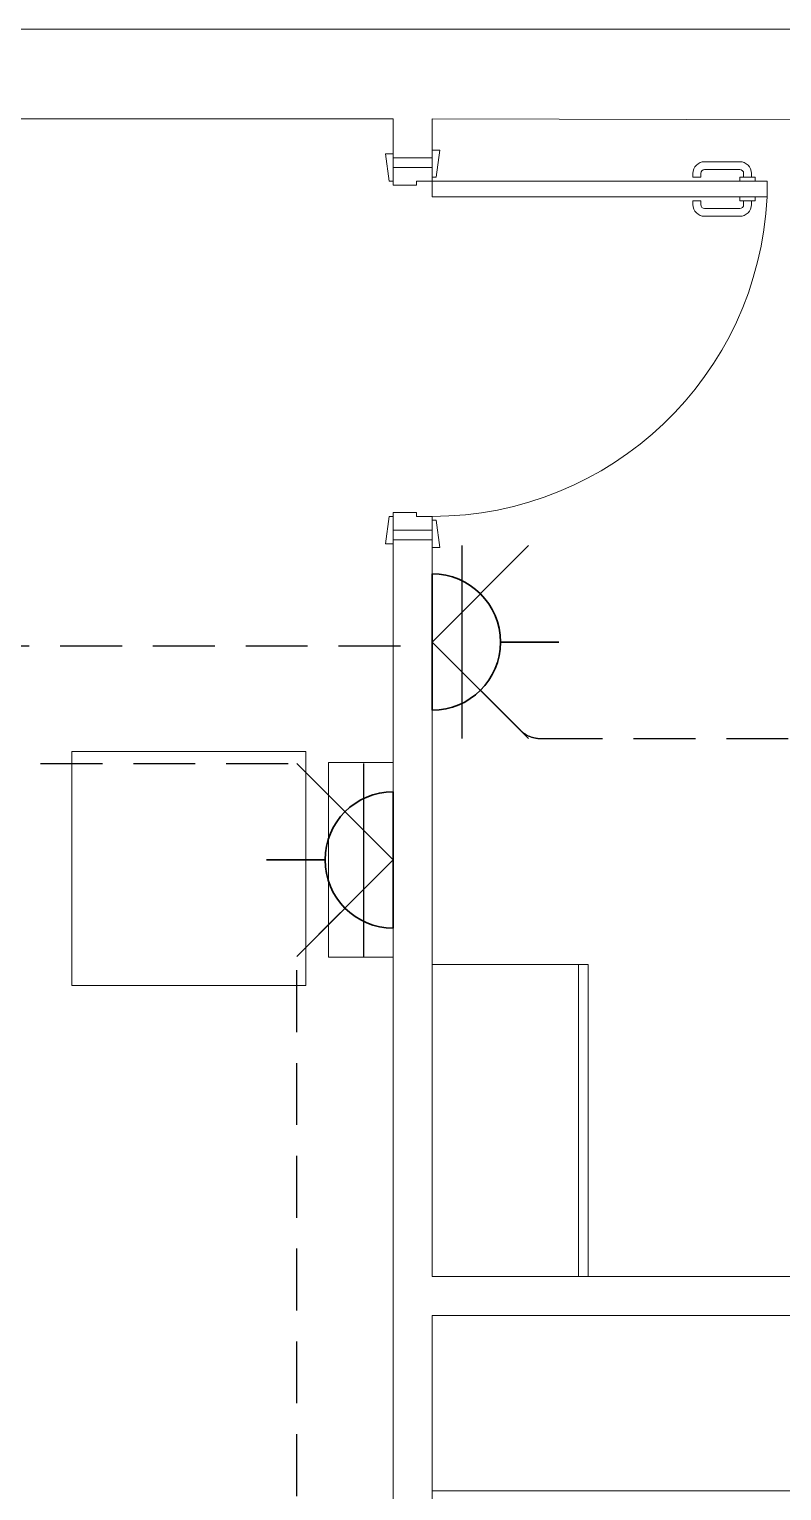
# Model space of a CAD drawing. Header units: inches. Extents: x -12418 to 57169, y -29325 to 19878.
# Drawn here: x 45264 to 47195, y 5053 to 8803 of the extents above; entities that cross this region are included whole.
import ezdxf
from ezdxf.enums import TextEntityAlignment as Align

# ---------------------------------------------------------------- set-up
doc = ezdxf.new("R2010")
doc.units = ezdxf.units.IN
doc.header["$LTSCALE"] = 25
doc.header["$MEASUREMENT"] = 0
doc.linetypes.add('DASHDOT', pattern=[25.4, 12.7, -6.35, 0, -6.35])
doc.linetypes.add('HIDDEN', pattern=[9.525, 6.35, -3.175])
doc.layers.get('0').update_dxf_attribs({"color": 8})
doc.layers.get('Defpoints').update_dxf_attribs({"color": 8})
for name, color, linetype, lineweight in [('00-Ground Floor$0$LOADING', 253, 'Continuous', 5), ('00-Ground Floor$0$Walls', 251, 'Continuous', 5), ('00-Ground Floor$0$Wooden Joinery', 251, 'Continuous', 5), ('E-LITE-CLNG-CNDT', 6, 'DASHDOT', 35), ('E-LITE-EXIT-NUMB', 6, 'Continuous', 25), ('E-POWR-FLOR-CNDT', 6, 'HIDDEN', 25), ('E-POWR-WALL @ 100', 4, 'Continuous', 35)]:
    doc.layers.add(name, color=color, linetype=linetype, lineweight=lineweight)
doc.layers.add('00-Ground Floor$0$Meubles', color=7, linetype='Continuous', lineweight=5, true_color=0xa6b1d3)
doc.styles.add('DC_Simplex', font='SIMPLEX.shx', dxfattribs={"width": 0.7})

# ---------------------------------------------------------------- blocks, each defined once
blk = doc.blocks.new('00-Ground Floor$0$A$C72370EFE')
at = {"layer": '00-Ground Floor$0$Wooden Joinery'}
for p, q in [((-0.01, -0.03), (-0.01, -0.07)), ((0, -0.03), (-0.01, -0.03)), ((0.04, -0.03), (0.05, -0.03)), ((0.05, -0.03), (0.05, -0.07)), ((-0.05, -0.07), (-0.05, -0.16)), ((-0.03, -0.07), (-0.03, -0.16)), ((-0.01, -0.04), (-0.02, -0.04)), ((-0.01, -0.06), (-0.02, -0.06)), ((0, -0.07), (-0.01, -0.07)), ((0.04, -0.07), (0.05, -0.07)), ((0.05, -0.04), (0.06, -0.04)), ((0.05, -0.06), (0.06, -0.06)), ((0.07, -0.07), (0.07, -0.16)), ((0.09, -0.07), (0.09, -0.16)), ((-0.01, -0.17), (-0.02, -0.17)), ((-0.01, -0.17), (-0.01, -0.19)), ((0.05, -0.17), (0.06, -0.17)), ((0.05, -0.17), (0.05, -0.19)), ((-0.01, -0.19), (-0.02, -0.19)), ((0.05, -0.19), (0.06, -0.19))]:
    blk.add_line(p, q, dxfattribs=at)
for centre, radius, start, end in [((-0.02, -0.07), 0.03, 90, 180), ((-0.02, -0.07), 0.01, 90, 180), ((0.06, -0.07), 0.03, 0, 90), ((0.06, -0.07), 0.01, 0, 90), ((-0.02, -0.16), 0.03, 180, 270), ((-0.02, -0.16), 0.01, 180, 270), ((0.06, -0.16), 0.01, 270, 0), ((0.06, -0.16), 0.03, 270, 0)]:
    blk.add_arc(centre, radius, start, end, dxfattribs=at)
blk = doc.blocks.new('00-Ground Floor$0$A$C5DAD61B4')
at = {"layer": '00-Ground Floor$0$Wooden Joinery'}
for points in [[(80, 959.1), (80, 969.1), (10, 979.1), (10, 959.1)], [(940, 959.1), (940, 969.1), (1010, 979.1), (1010, 959.1)], [(70, 859.1), (70, 849.1), (0, 839.1), (0, 859.1)], [(120, 859.1), (120, 0), (80, 0), (80, 859.1)], [(950, 859.1), (950, 849.1), (1020, 839.1), (1020, 859.1)]]:
    blk.add_lwpolyline(points, close=True, dxfattribs=at)
for points in [[(45, 859.1), (45, 959.1), (20, 959.1), (20, 859.1), (45, 859.1)], [(45, 859.1), (80, 859.1), (80, 899.1), (90, 899.1), (90, 959.1), (45, 959.1), (45, 859.1)], [(975, 859.1), (940, 859.1), (940, 899.1), (930, 899.1), (930, 959.1), (975, 959.1), (975, 859.1)], [(975, 859.1), (975, 959.1), (1000, 959.1), (1000, 859.1), (975, 859.1)]]:
    blk.add_lwpolyline(points, dxfattribs=at)
blk.add_arc((80, 859.1), 860, 272.666, 0, dxfattribs=at)
at = {"layer": '00-Ground Floor$0$Wooden Joinery', "xscale": 999.9999999998854, "yscale": 999.9999999998854, "zscale": 999.9999999998854, "rotation": 180}
blk.add_blockref('00-Ground Floor$0$A$C72370EFE', (120, 0), dxfattribs=at)
blk = doc.blocks.new('00-Ground Floor$0$GF21027-P')
at = {"layer": '00-Ground Floor$0$LOADING'}
for p, q in [((0.4, 0.4), (-0.4, 0.4)), ((-0.4, 0.4), (-0.4, 0)), ((0.4, 0), (0.4, 0.4)), ((-0.4, 0.025), (0.4, 0.025)), ((-0.4, 0), (0.4, 0))]:
    blk.add_line(p, q, dxfattribs=at)
blk = doc.blocks.new('00-Ground Floor$0$SHOULDER WHEEL')
at = {"layer": '00-Ground Floor$0$Meubles', "elevation": 0}
for points in [[(-946167.7, -380007.7), (-945567.5, -380007.7), (-945567.5, -380607.7), (-946167.7, -380607.7)], [(-946392.1, -380080), (-946225.5, -380080), (-946225.5, -380579.6), (-946392.1, -380579.6)]]:
    blk.add_lwpolyline(points, close=True, dxfattribs=at)
blk = doc.blocks.new('00-Ground Floor')
at = {"layer": '00-Ground Floor$0$Walls'}
for p, q in [((48367.4, 8802.6, 0), (45217.9, 8802.6, 0)), ((45217.9, 8572.6, 0), (46197.9, 8572.6, 0)), ((46197.9, 8472.6, 0), (46197.9, 8572.6, 0)), ((46297.9, 8472.6, 0), (46297.9, 8572.6, 0)), ((46297.9, 8572.6, 0), (48370.6, 8567.5)), ((46197.9, 8472.6, 0), (46297.9, 8472.6, 0)), ((46197.9, 7492.6, 0), (46297.9, 7492.6, 0)), ((46197.9, 5002.6, 0), (46197.9, 7492.6, 0)), ((46297.9, 5602.6, 0), (46297.9, 7492.6, 0)), ((46297.9, 5602.6, 0), (48817.9, 5602.6, 0)), ((46297.9, 5602.6, 0), (48817.9, 5602.6, 0)), ((46297.9, 5002.6, 0), (46297.9, 5502.6, 0)), ((46297.9, 5502.6, 0), (48817.9, 5502.6, 0)), ((46297.9, 5502.6, 0), (48817.9, 5502.6, 0))]:
    blk.add_line(p, q, dxfattribs=at)
at = {"layer": '00-Ground Floor$0$Wooden Joinery'}
blk.add_line((46297.9, 5052.6, 0), (48817.9, 5052.6, 0), dxfattribs=at)
at = {"layer": '00-Ground Floor$0$LOADING', "rotation": 180}
blk.add_blockref('00-Ground Floor$0$SHOULDER WHEEL', (-900194.1, -373658.6), dxfattribs=at)
at = {"layer": '00-Ground Floor$0$LOADING', "color": 1, "xscale": -1000, "yscale": 1000, "zscale": 1000, "rotation": 89.99999997908817}
blk.add_blockref('00-Ground Floor$0$GF21027-P', (46697.9, 6002.6, 0), dxfattribs=at)
at = {"layer": '00-Ground Floor$0$Wooden Joinery', "xscale": -1, "rotation": 90}
blk.add_blockref('00-Ground Floor$0$A$C5DAD61B4', (47157, 8492.6, 0), dxfattribs=at)
blk = doc.blocks.new('*U47')
blk.add_line((0, 1.75), (0, 3.25))
blk.add_lwpolyline([(1.75, 0, 1), (-1.75, 0)], format="xyb", close=True)
at = {"layer": 'Defpoints'}
for p, q in [((-2.475, 2.475), (0, 0)), ((2.475, 2.475), (0, 0)), ((-2.475, 0.758), (2.475, 0.758))]:
    blk.add_line(p, q, dxfattribs=at)
at = {"layer": 'E-LITE-EXIT-NUMB', "style": 'DC_Simplex', "width": 0.7, "flags": 8}
blk.add_attdef('TYPE', text='', height=2, rotation=360, dxfattribs=at).set_placement((-2.682, 5.238), align=Align.RIGHT)
blk.add_attdef('CIRCUIT', (2.682, 5.238), '', height=2, rotation=360, dxfattribs=at)
blk = doc.blocks.new('*U53')
blk.add_line((0, -1.75), (0, -3.25))
blk.add_lwpolyline([(-1.75, 0, 1), (1.75, 0)], format="xyb", close=True)
at = {"layer": 'Defpoints'}
for p, q in [((-2.475, -2.475), (0, 0)), ((2.475, -2.475), (0, 0)), ((2.475, -0.758), (-2.475, -0.758))]:
    blk.add_line(p, q, dxfattribs=at)
at = {"layer": 'E-LITE-EXIT-NUMB', "style": 'DC_Simplex', "width": 0.7, "flags": 8}
blk.add_attdef('TYPE', text='', height=2, rotation=360, dxfattribs=at).set_placement((-2.682, 5.238), align=Align.RIGHT)
blk.add_attdef('CIRCUIT', (2.682, 5.238), '', height=2, rotation=360, dxfattribs=at)

msp = doc.modelspace()

# ---------------------------------------------------------------- linework, layer by layer
at = {"layer": 'E-POWR-FLOR-CNDT', "elevation": 0}
for points in [[(43189.5, 8448.8), (43313.2, 8325.1), (43313.2, 6993.7, 0.414214), (43388.2, 6918.7), (45950.4, 6918.7), (46074.2, 6795)], [(40187.9, 7096.3), (40289.6, 7198.1, -0.198912), (40342.7, 7220.1), (46297.9, 7220.1)], [(46421.7, 7106.4), (46523.4, 7004.7, 0.198912), (46576.5, 6982.7), (48495.4, 6982.7, -0.414214), (48570.4, 6907.7), (48570.4, 6859.7, 0.198912), (48592.4, 6806.7), (48694.2, 6704.9)]]:
    msp.add_lwpolyline(points, format="xyb", dxfattribs=at)
msp.add_lwpolyline([(46074.2, 3486.3), (45950.4, 3610.1), (45950.4, 6423.7), (46074.2, 6547.5)], dxfattribs=at)

# ---------------------------------------------------------------- block references
at = {"layer": 'E-LITE-CLNG-CNDT'}
msp.add_blockref('00-Ground Floor', (0, 0), dxfattribs=at)
at = {"layer": 'E-POWR-WALL @ 100', "xscale": 100, "yscale": 100, "zscale": 100, "rotation": 90.00000000000001}
for name, p in [('*U53', (46297.9, 7230.2, 0)), ('*U47', (46197.9, 6671.2, 0))]:
    msp.add_blockref(name, p, dxfattribs=at)

doc.saveas('drawing.dxf')
